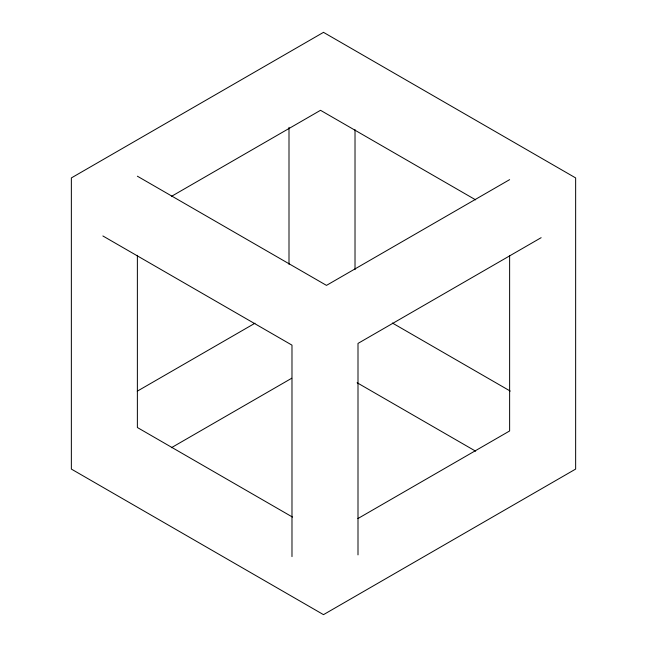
<?xml version="1.0" encoding="UTF-8"?>
<svg xmlns="http://www.w3.org/2000/svg" width="647" height="647" viewBox="0 0 647 647"><rect width="100%" height="100%" fill="white"/><g stroke="black" fill="none" stroke-linecap="round" stroke-linejoin="round"><path stroke-width="0.97" d="M171.39 196.405L320.516 110.305L475.642 199.858M137.253 391.192L254.991 323.217M509.626 179.648L326.484 285.384L137.374 176.202M171.39 447.716L291.74 378.236M541.143 237.684L358.001 343.42L358.001 554.891M357.88 518.571L509.626 430.959L509.626 255.735M392.397 323.031L510.24 391.071M102.873 235.961L291.983 345.142L291.983 556.614M357.12 382.749L475.642 451.177M292.493 517.074L137.374 427.513L137.374 255.314M355.017 129.659L355.017 269.637M288.999 127.354L288.999 264.308M323.5 32.35L71.356 177.925L71.356 469.075L323.5 614.65L575.644 469.075L575.644 177.925L323.5 32.35"/></g></svg>
